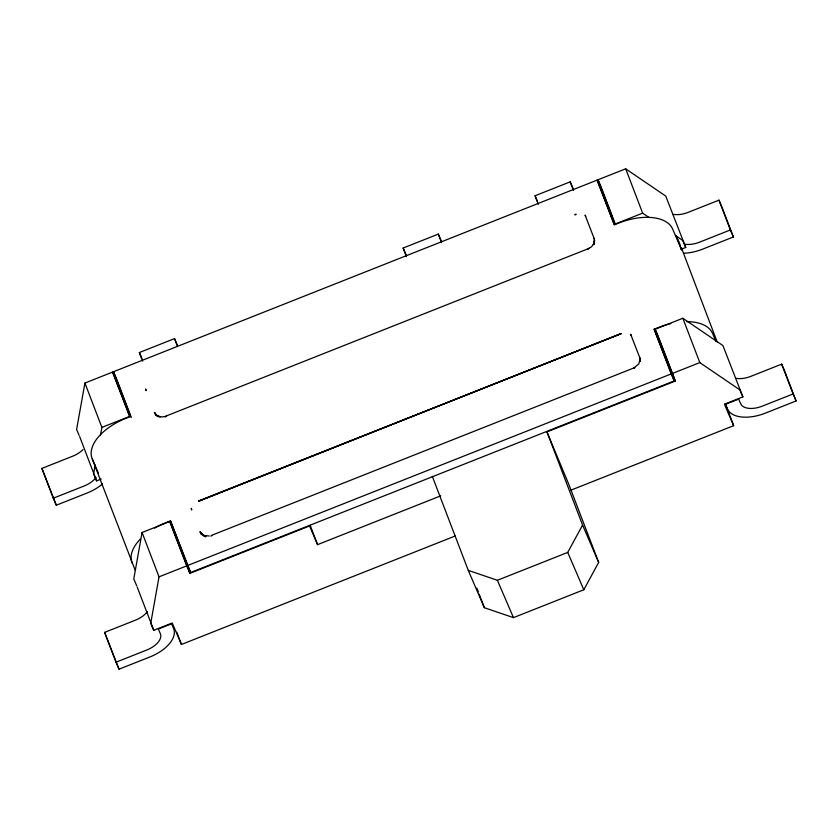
<?xml version="1.0" encoding="UTF-8"?>
<svg xmlns="http://www.w3.org/2000/svg" width="838" height="838" viewBox="0 0 838 838"><rect width="100%" height="100%" fill="white"/><g stroke="black" fill="none" stroke-linecap="round" stroke-linejoin="round"><path stroke-width="1.26" d="M640.316 361.482L639.876 357.941L630.689 334.341L631.318 335.577M594.278 242.14L594.477 240.789L593.964 243.167M130.037 416.706L112.617 372.072L84.921 383.05L76.614 429.506L79.128 435.341M95.144 465.069L93.584 473.858L96.59 480.865L101.209 479.032M100.529 434.932L101.88 427.401L84.921 383.05M440.683 495.866L317.571 544.637L309.536 525.96L189.943 573.339L169.768 521.519L142.072 532.497L133.776 578.953L136.793 585.961M142.072 532.497L159.031 576.848L150.735 623.304L153.752 630.312L172.219 622.99L181.458 644.464L455.128 536.037M594.519 243.23L594.111 244.476M432.303 476.33L468.274 570.364L497.374 580.284L567.724 552.42L582.578 525.07L546.942 431.905L675.323 381.039L658.825 337.892M468.274 570.364L484.354 607.707L513.464 617.637L583.803 589.763L598.667 562.424L568.73 484.155L546.942 431.905M210.788 536.037L211.784 535.786M142.617 361.084L139.349 352.547L174.524 338.615L177.541 345.612M406.409 256.575L403.141 248.038L438.316 234.095L441.333 241.103M538.3 204.315L535.042 195.778L570.207 181.846L573.223 188.843M135.211 570.301L92.285 458.952A47.295 25.402 -20.9 0 1 126.203 418.193L130.602 416.455L113.497 371.726L597.117 180.118L614.464 224.594M648.979 217.461L642.652 213.145L614.956 224.123L597.997 179.772L625.693 168.805L665.76 196.102L685.735 247.451L681.116 249.284M101.88 427.401L129.576 416.423L112.617 372.072M165.924 416.109L589.229 248.32L587.993 248.896C592.655 246.047 590.507 248.038 593.629 243.9C592.592 247.44 595.389 236.965 594.414 241.522L594.058 238.212M102.592 483.861A33.111 17.776 -20.9 0 1 87.089 493.027L56.314 505.22L53.307 498.212L41.9 468.4L72.676 456.207A18.918 10.161 -20.9 0 0 83.035 449.545M683.766 253.202A33.111 17.776 -20.9 0 0 702.611 249.158L733.386 236.965L721.979 207.154L718.973 200.156L688.197 212.349A18.918 10.161 -20.9 0 1 673.281 214.35M53.307 498.212L84.083 486.019A18.918 10.161 -20.9 0 0 96.119 477.346M733.386 236.965L730.369 229.968L699.594 242.161A18.918 10.161 -20.9 0 1 684.688 244.162M198.48 500.977L621.545 333.524L198.585 501.25L620.549 333.765M670.809 323.604A47.295 25.402 -20.9 0 0 658.521 327.459L654.122 329.198L674.244 380.923L190.624 572.522L170.502 520.807L166.113 522.545A47.295 25.402 -20.9 0 0 154.58 528.139M675.323 381.039L655.148 329.219L682.844 318.251L722.911 345.549L742.887 396.898L724.42 404.209L733.669 425.683L570.678 490.261M211.532 535.367L634.837 367.578L633.601 368.165L638.797 363.933L640.064 359.188L640.023 360.78L639.939 358.36L640.117 360.235L639.677 357.47M159.031 576.848L186.727 565.87L189.943 573.339M170.502 520.807L187.607 565.524L671.228 373.916L674.244 380.923M672.107 373.57L699.803 362.592L739.87 389.89L742.887 396.898M116.021 662.198L146.797 650.005A18.918 10.161 -20.9 0 0 160.362 633.706L158.351 629.034L171.539 623.807L173.55 628.479A33.111 17.776 -20.9 0 1 149.803 657.002L119.027 669.195L116.021 662.198L104.614 632.386L135.389 620.193A18.918 10.161 -20.9 0 0 147.425 611.52M796.1 400.952L793.083 393.954L762.308 406.147A18.918 10.161 -20.9 0 1 740.698 403.769L738.687 399.108L725.499 404.335L727.51 408.996A33.111 17.776 -20.9 0 0 765.324 413.144L796.1 400.952L784.693 371.14L781.686 364.132L750.911 376.325A18.918 10.161 -20.9 0 1 735.994 378.326M164.636 416.528C161.064 417.544 156.455 416.528 154.663 412.998L156.245 415.009L154.412 412.401L155.837 414.936M209.249 536.006L203.739 535.43L200.282 532.256L201.948 534.351L201.518 534.005L200.02 531.659L201.445 534.194L203.812 536.09M204.807 536.53L205.719 536.823M158.204 416.832L156.528 415.658M675.334 235.415L682.719 240.443L685.735 247.451M585.71 216.319L585.081 215.083L594.498 239.385M677.984 239.794L679.911 244.267M681.357 247.619L717.181 341.967M716.061 341.548L712.541 333.377A47.295 25.402 -20.9 0 0 686.772 321.666M597.997 179.772L601.213 187.241M655.148 329.219L658.364 336.687M535.042 195.778L537.546 201.612M582.578 525.07L598.667 562.424M567.724 552.42L583.803 589.763M403.141 248.038L406.158 255.035M497.374 580.284L513.464 617.637M139.349 352.547L141.863 358.381M113.497 371.726L116.011 377.561M187.607 565.524L190.624 572.522M92.285 458.952L98.318 472.957M41.9 468.4L56.314 505.22M104.614 632.386L119.027 669.195M718.973 200.156L730.369 229.968M781.686 364.132L793.083 393.954M676.13 235.53L681.682 250.028L672.631 229.025A47.295 25.402 -20.9 0 0 618.612 223.107L614.212 224.846L597.117 180.118M725.279 403.748L733.669 425.683M625.693 168.805L642.652 213.145M682.844 318.251L699.803 362.592M601.663 188.445L615.417 224.395M654.122 329.198L671.228 373.916M570.207 181.846L573.475 190.383M438.316 234.095L441.574 242.632M476.874 588.14L478.278 591.806M479.21 594.257L484.354 607.707M310.165 525.258L317.571 544.637M174.524 338.615L177.321 345.926M116.513 378.734L131.304 417.408M169.768 521.519L186.727 565.87M176.797 632.281L181.458 644.464M79.631 436.514L96.59 480.865M137.243 587.155L153.752 630.312M132.195 563.304A47.295 25.402 -20.9 0 1 140.197 539.201M575.936 214.266L575.036 214.769L575.936 214.266M166.081 416.276L165.18 416.779L166.081 416.276M205.813 536.037L203.739 535.43L205.813 536.037M160.142 416.769L158.068 416.151L160.142 416.769M157.911 416.077L156.318 415.072L157.911 416.077M202.806 534.937L202.01 534.393L202.806 534.937M201.445 534.194L200.732 533.188L201.445 534.194M191.672 509.766L191.305 508.415L191.672 509.766M146.053 390.508L145.697 389.157L146.053 390.508"/></g></svg>
